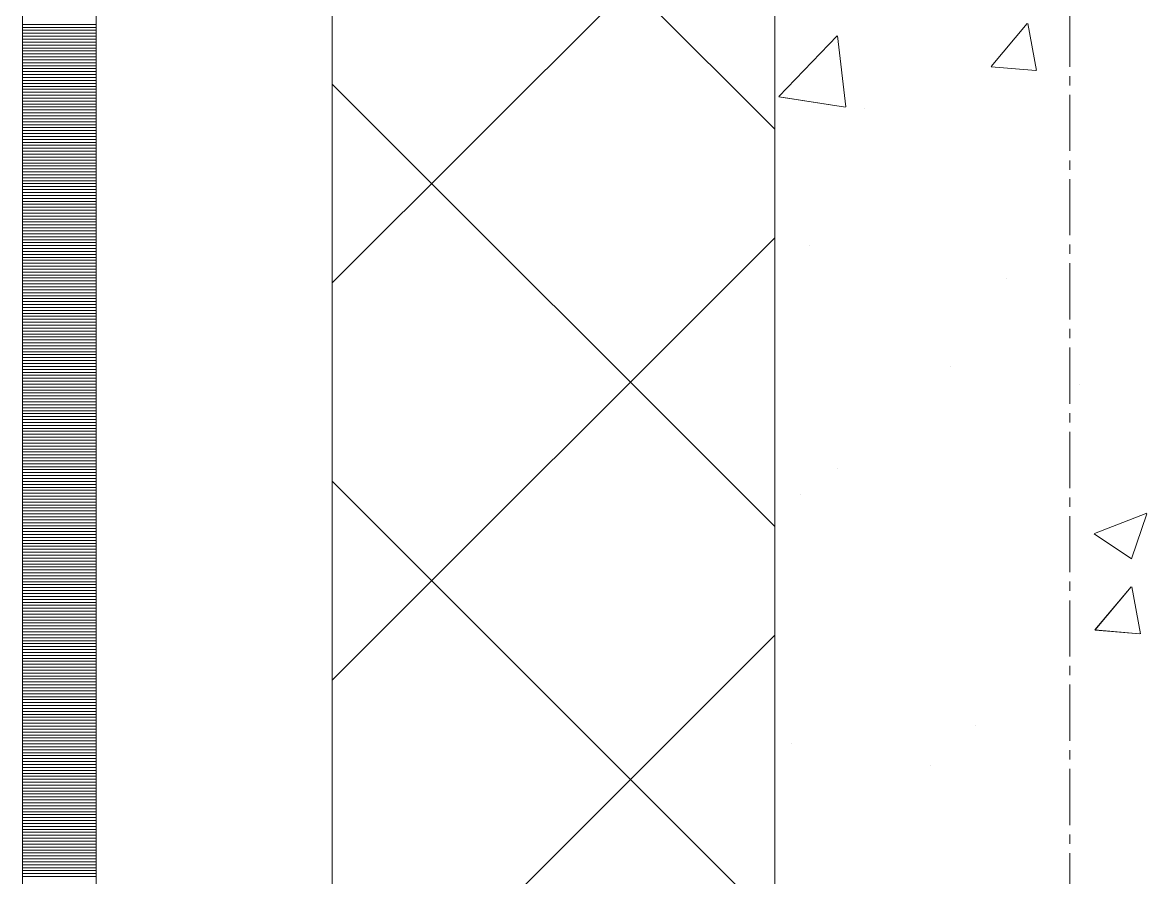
# Model space of a CAD drawing. Header units: millimetres. Extents: x 470010 to 1231400, y -134005 to 421770.
# Drawn here: x 672518.6 to 672899.9, y -16830.8 to -16540.8 of the extents above; entities that cross this region are included whole.
import ezdxf
from ezdxf.enums import TextEntityAlignment as Align

# ---------------------------------------------------------------- set-up
doc = ezdxf.new("R2010")
doc.units = ezdxf.units.MM
doc.linetypes.add('CENTER2', pattern=[28.575, 19.05, -3.175, 3.175, -3.175])
doc.linetypes.add('DASHED', pattern=[19.05, 12.7, -6.35])
doc.layers.get('Defpoints').update_dxf_attribs({"color": 140})
doc.layers.add('АР_Делит', color=120, linetype='Continuous', lineweight=0, plot=False)
for name, color, linetype, lineweight in [('АР_Стены ПЕНОблок', 52, 'Continuous', 20), ('АР_Тонкая', 254, 'Continuous', 5), ('АР_Утеплитель', 31, 'Continuous', 0), ('АР_Штриховка', 8, 'Continuous', 0)]:
    doc.layers.add(name, color=color, linetype=linetype, lineweight=lineweight)
doc.layers.add('РД_Оси_100', color=7, linetype='Continuous', lineweight=0, true_color=0x525252)
doc.styles.add('style1', font='ARIALN.TTF')

# ---------------------------------------------------------------- blocks, each defined once
blk = doc.blocks.new('СОШ_2200_АР_ОСИ_М100_28.05.24')
at = {"layer": 'АР_Делит', "color": 251, "linetype": 'DASHED', "true_color": 0x636466}
blk.add_lwpolyline([(-355, 13145), (-355, 100855), (37145, 100855), (37145, 129155), (72745, 129155), (72745, 135155), (114955, 135155), (114955, -355)], dxfattribs=at)
at = {"layer": 'РД_Оси_100', "color": 251, "linetype": 'CENTER2', "true_color": 0x636466}
blk.add_line((0, -6155), (0, 139938.679), dxfattribs=at)
blk = doc.blocks.new('A$C9108343f')
at = {"layer": 'АР_Стены ПЕНОблок', "color": 18, "linetype": 'Continuous', "lineweight": 20, "true_color": 0x000000}
blk.add_line((7054.96, 97555), (7054.96, 21355), dxfattribs=at)
at = {"layer": 'АР_Тонкая', "color": 18, "linetype": 'Continuous', "lineweight": 5, "true_color": 0x000000}
for p, q in [((6799.96, 97555), (6799.96, 21355)), ((6824.96, 97555), (6824.96, 21355)), ((6824.96, 21355), (6824.96, 97555)), ((6904.96, 21355), (6904.96, 97555))]:
    blk.add_line(p, q, dxfattribs=at)
at = {"layer": 'АР_Утеплитель', "color": 18, "linetype": 'Continuous', "lineweight": 0, "true_color": 0x000000}
for p, q in [((6904.96, 97555), (6904.96, 21355)), ((7054.96, 21355), (7054.96, 97555))]:
    blk.add_line(p, q, dxfattribs=at)
at = {"layer": 'АР_Штриховка', "color": 18, "linetype": 'Continuous', "lineweight": 0, "true_color": 0x000000}
for p, q in [((7054.96, 83789.21), (6904.96, 83939.21)), ((6904.96, 83737.07), (7054.96, 83887.07)), ((6799.96, 83824.75), (6824.96, 83824.75)), ((6799.96, 83823.75), (6824.96, 83823.75)), ((7128.23, 83810.43), (7140.48, 83825.02)), ((7143.69, 83809.14), (7140.75, 83825.07)), ((6799.96, 83822.75), (6824.96, 83822.75)), ((6799.96, 83821.75), (6824.96, 83821.75)), ((6799.96, 83820.75), (6824.96, 83820.75)), ((6799.96, 83819.75), (6824.96, 83819.75)), ((7056.31, 83800.31), (7076.09, 83820.92)), ((7078.98, 83796.81), (7076.17, 83820.93)), ((6799.96, 83818.75), (6824.96, 83818.75)), ((6799.96, 83817.75), (6824.96, 83817.75)), ((6799.96, 83816.75), (6824.96, 83816.75)), ((6799.96, 83815.75), (6824.96, 83815.75)), ((6799.96, 83814.75), (6824.96, 83814.75)), ((6799.96, 83813.75), (6824.96, 83813.75)), ((6799.96, 83812.75), (6824.96, 83812.75)), ((6799.96, 83811.75), (6824.96, 83811.75)), ((6799.96, 83810.75), (6824.96, 83810.75)), ((6799.96, 83809.75), (6824.96, 83809.75)), ((6799.96, 83808.75), (6824.96, 83808.75)), ((7128.23, 83810.42), (7143.41, 83809.09)), ((6799.96, 83807.75), (6824.96, 83807.75)), ((6799.96, 83806.75), (6824.96, 83806.75)), ((6799.96, 83805.75), (6824.96, 83805.75)), ((6799.96, 83804.75), (6824.96, 83804.75)), ((7054.96, 83654.5), (6904.96, 83804.5)), ((6799.96, 83803.75), (6824.96, 83803.75)), ((6799.96, 83802.75), (6824.96, 83802.75)), ((6799.96, 83801.75), (6824.96, 83801.75)), ((6799.96, 83800.75), (6824.96, 83800.75)), ((6799.96, 83799.75), (6824.96, 83799.75)), ((6799.96, 83798.75), (6824.96, 83798.75)), ((6799.96, 83797.75), (6824.96, 83797.75)), ((6799.96, 83796.75), (6824.96, 83796.75)), ((7056.37, 83800.18), (7078.96, 83796.68)), ((6799.96, 83795.75), (6824.96, 83795.75)), ((6799.96, 83794.75), (6824.96, 83794.75)), ((6799.96, 83793.75), (6824.96, 83793.75)), ((6799.96, 83792.75), (6824.96, 83792.75)), ((7085.26, 83796.38), (7085.26, 83796.38)), ((6799.96, 83791.75), (6824.96, 83791.75)), ((6799.96, 83790.75), (6824.96, 83790.75)), ((6799.96, 83789.75), (6824.96, 83789.75)), ((6799.96, 83788.75), (6824.96, 83788.75)), ((6799.96, 83787.75), (6824.96, 83787.75)), ((6799.96, 83786.75), (6824.96, 83786.75)), ((6799.96, 83785.75), (6824.96, 83785.75)), ((6799.96, 83784.75), (6824.96, 83784.75)), ((6799.96, 83783.75), (6824.96, 83783.75)), ((6799.96, 83782.75), (6824.96, 83782.75)), ((6799.96, 83781.75), (6824.96, 83781.75)), ((6799.96, 83780.75), (6824.96, 83780.75)), ((6799.96, 83779.75), (6824.96, 83779.75)), ((6799.96, 83778.75), (6824.96, 83778.75)), ((6799.96, 83777.75), (6824.96, 83777.75)), ((6799.96, 83776.75), (6824.96, 83776.75)), ((6799.96, 83775.75), (6824.96, 83775.75)), ((6799.96, 83774.75), (6824.96, 83774.75)), ((6799.96, 83773.75), (6824.96, 83773.75)), ((6799.96, 83772.75), (6824.96, 83772.75)), ((6799.96, 83771.75), (6824.96, 83771.75)), ((6799.96, 83770.75), (6824.96, 83770.75)), ((6799.96, 83769.75), (6824.96, 83769.75)), ((6799.96, 83768.75), (6824.96, 83768.75)), ((6799.96, 83767.75), (6824.96, 83767.75)), ((6799.96, 83766.75), (6824.96, 83766.75)), ((6799.96, 83765.75), (6824.96, 83765.75)), ((6799.96, 83764.75), (6824.96, 83764.75)), ((6799.96, 83763.75), (6824.96, 83763.75)), ((6799.96, 83762.75), (6824.96, 83762.75)), ((6799.96, 83761.75), (6824.96, 83761.75)), ((6799.96, 83760.75), (6824.96, 83760.75)), ((6799.96, 83759.75), (6824.96, 83759.75)), ((6799.96, 83758.75), (6824.96, 83758.75)), ((6799.96, 83757.75), (6824.96, 83757.75)), ((6799.96, 83756.75), (6824.96, 83756.75)), ((6799.96, 83755.75), (6824.96, 83755.75)), ((6799.96, 83754.75), (6824.96, 83754.75)), ((6799.96, 83753.75), (6824.96, 83753.75)), ((6799.96, 83752.75), (6824.96, 83752.75)), ((6799.96, 83751.75), (6824.96, 83751.75)), ((6904.96, 83602.37), (7054.96, 83752.37)), ((6799.96, 83750.75), (6824.96, 83750.75)), ((6799.96, 83749.75), (6824.96, 83749.75)), ((6799.96, 83748.75), (6824.96, 83748.75)), ((6799.96, 83747.75), (6824.96, 83747.75)), ((7066.78, 83749.84), (7066.78, 83749.84)), ((6799.96, 83746.75), (6824.96, 83746.75)), ((6799.96, 83745.75), (6824.96, 83745.75)), ((6799.96, 83744.75), (6824.96, 83744.75)), ((6799.96, 83743.75), (6824.96, 83743.75)), ((6799.96, 83742.75), (6824.96, 83742.75)), ((6799.96, 83741.75), (6824.96, 83741.75)), ((6799.96, 83740.75), (6824.96, 83740.75)), ((6799.96, 83739.75), (6824.96, 83739.75)), ((6799.96, 83738.75), (6824.96, 83738.75)), ((6799.96, 83737.75), (6824.96, 83737.75)), ((6799.96, 83736.75), (6824.96, 83736.75)), ((6799.96, 83735.75), (6824.96, 83735.75)), ((7133.37, 83738.57), (7133.37, 83738.57)), ((6799.96, 83734.75), (6824.96, 83734.75)), ((6799.96, 83733.75), (6824.96, 83733.75)), ((6799.96, 83732.75), (6824.96, 83732.75)), ((6799.96, 83731.75), (6824.96, 83731.75)), ((6799.96, 83730.75), (6824.96, 83730.75)), ((6799.96, 83729.75), (6824.96, 83729.75)), ((6799.96, 83728.75), (6824.96, 83728.75)), ((6799.96, 83727.75), (6824.96, 83727.75)), ((6799.96, 83726.75), (6824.96, 83726.75)), ((6799.96, 83725.75), (6824.96, 83725.75)), ((6799.96, 83724.75), (6824.96, 83724.75)), ((6799.96, 83723.75), (6824.96, 83723.75)), ((6799.96, 83722.75), (6824.96, 83722.75)), ((6799.96, 83721.75), (6824.96, 83721.75)), ((6799.96, 83720.75), (6824.96, 83720.75)), ((6799.96, 83719.75), (6824.96, 83719.75)), ((6799.96, 83718.75), (6824.96, 83718.75)), ((6799.96, 83717.75), (6824.96, 83717.75)), ((6799.96, 83716.75), (6824.96, 83716.75)), ((6799.96, 83715.75), (6824.96, 83715.75)), ((6799.96, 83714.75), (6824.96, 83714.75)), ((6799.96, 83713.75), (6824.96, 83713.75)), ((6799.96, 83712.75), (6824.96, 83712.75)), ((6799.96, 83711.75), (6824.96, 83711.75)), ((6799.96, 83710.75), (6824.96, 83710.75)), ((6799.96, 83709.75), (6824.96, 83709.75)), ((7114.64, 83708.87), (7114.64, 83708.87)), ((6799.96, 83708.75), (6824.96, 83708.75)), ((6799.96, 83707.75), (6824.96, 83707.75)), ((6799.96, 83706.75), (6824.96, 83706.75)), ((6799.96, 83705.75), (6824.96, 83705.75)), ((6799.96, 83704.75), (6824.96, 83704.75)), ((6799.96, 83703.75), (6824.96, 83703.75)), ((6799.96, 83702.75), (6824.96, 83702.75)), ((6799.96, 83701.75), (6824.96, 83701.75)), ((7158.37, 83702.48), (7158.37, 83702.48)), ((6799.96, 83700.75), (6824.96, 83700.75)), ((6799.96, 83699.75), (6824.96, 83699.75)), ((6799.96, 83698.75), (6824.96, 83698.75)), ((6799.96, 83697.75), (6824.96, 83697.75)), ((6799.96, 83696.75), (6824.96, 83696.75)), ((6799.96, 83695.75), (6824.96, 83695.75)), ((6799.96, 83694.75), (6824.96, 83694.75)), ((6799.96, 83693.75), (6824.96, 83693.75)), ((6799.96, 83692.75), (6824.96, 83692.75)), ((6799.96, 83691.75), (6824.96, 83691.75)), ((6799.96, 83690.75), (6824.96, 83690.75)), ((6799.96, 83689.75), (6824.96, 83689.75)), ((6799.96, 83688.75), (6824.96, 83688.75)), ((6799.96, 83687.75), (6824.96, 83687.75)), ((6799.96, 83686.75), (6824.96, 83686.75)), ((6799.96, 83685.75), (6824.96, 83685.75)), ((6799.96, 83684.75), (6824.96, 83684.75)), ((6799.96, 83683.75), (6824.96, 83683.75)), ((6799.96, 83682.75), (6824.96, 83682.75)), ((6799.96, 83681.75), (6824.96, 83681.75)), ((6799.96, 83680.75), (6824.96, 83680.75)), ((6799.96, 83679.75), (6824.96, 83679.75)), ((6799.96, 83678.75), (6824.96, 83678.75)), ((6799.96, 83677.75), (6824.96, 83677.75)), ((6799.96, 83676.75), (6824.96, 83676.75)), ((6799.96, 83675.75), (6824.96, 83675.75)), ((6799.96, 83674.75), (6824.96, 83674.75)), ((6799.96, 83673.75), (6824.96, 83673.75)), ((6799.96, 83672.75), (6824.96, 83672.75)), ((6799.96, 83671.75), (6824.96, 83671.75)), ((6799.96, 83670.75), (6824.96, 83670.75)), ((7076.33, 83674.09), (7076.33, 83674.09)), ((6799.96, 83669.75), (6824.96, 83669.75)), ((6799.96, 83668.75), (6824.96, 83668.75)), ((6799.96, 83667.75), (6824.96, 83667.75)), ((7054.96, 83519.8), (6904.96, 83669.8)), ((6799.96, 83666.75), (6824.96, 83666.75)), ((6799.96, 83665.75), (6824.96, 83665.75)), ((6799.96, 83664.75), (6824.96, 83664.75)), ((6799.96, 83663.75), (6824.96, 83663.75)), ((7063.69, 83665.28), (7063.69, 83665.28)), ((6799.96, 83662.75), (6824.96, 83662.75)), ((6799.96, 83661.75), (6824.96, 83661.75)), ((6799.96, 83660.75), (6824.96, 83660.75)), ((6799.96, 83659.75), (6824.96, 83659.75)), ((6799.96, 83658.75), (6824.96, 83658.75)), ((6799.96, 83657.75), (6824.96, 83657.75)), ((6799.96, 83656.75), (6824.96, 83656.75)), ((6799.96, 83655.75), (6824.96, 83655.75)), ((7163.29, 83652.15), (7181.08, 83658.98)), ((7175.87, 83643.47), (7181.02, 83658.82)), ((6799.96, 83654.75), (6824.96, 83654.75)), ((6799.96, 83653.75), (6824.96, 83653.75)), ((6799.96, 83652.75), (6824.96, 83652.75)), ((6799.96, 83651.75), (6824.96, 83651.75)), ((7163.22, 83651.99), (7175.86, 83643.47)), ((6799.96, 83650.75), (6824.96, 83650.75)), ((6799.96, 83649.75), (6824.96, 83649.75)), ((6799.96, 83648.75), (6824.96, 83648.75)), ((6799.96, 83647.75), (6824.96, 83647.75)), ((6799.96, 83646.75), (6824.96, 83646.75)), ((6799.96, 83645.75), (6824.96, 83645.75)), ((6799.96, 83644.75), (6824.96, 83644.75)), ((6799.96, 83643.75), (6824.96, 83643.75)), ((6799.96, 83642.75), (6824.96, 83642.75)), ((6799.96, 83641.75), (6824.96, 83641.75)), ((6799.96, 83640.75), (6824.96, 83640.75)), ((6799.96, 83639.75), (6824.96, 83639.75)), ((6799.96, 83638.75), (6824.96, 83638.75)), ((6799.96, 83637.75), (6824.96, 83637.75)), ((6799.96, 83636.75), (6824.96, 83636.75)), ((6799.96, 83635.75), (6824.96, 83635.75)), ((6799.96, 83634.75), (6824.96, 83634.75)), ((6799.96, 83633.75), (6824.96, 83633.75)), ((6799.96, 83632.75), (6824.96, 83632.75)), ((7163.47, 83619.37), (7175.72, 83633.96)), ((7178.93, 83618.09), (7175.99, 83634.01)), ((6799.96, 83631.75), (6824.96, 83631.75)), ((6799.96, 83630.75), (6824.96, 83630.75)), ((6799.96, 83629.75), (6824.96, 83629.75)), ((6799.96, 83628.75), (6824.96, 83628.75)), ((6799.96, 83627.75), (6824.96, 83627.75)), ((6799.96, 83626.75), (6824.96, 83626.75)), ((6799.96, 83625.75), (6824.96, 83625.75)), ((6799.96, 83624.75), (6824.96, 83624.75)), ((6799.96, 83623.75), (6824.96, 83623.75)), ((6799.96, 83622.75), (6824.96, 83622.75)), ((6799.96, 83621.75), (6824.96, 83621.75)), ((6799.96, 83620.75), (6824.96, 83620.75)), ((6799.96, 83619.75), (6824.96, 83619.75)), ((6799.96, 83618.75), (6824.96, 83618.75)), ((6799.96, 83617.75), (6824.96, 83617.75)), ((6904.96, 83467.66), (7054.96, 83617.66)), ((7163.47, 83619.37), (7178.66, 83618.04)), ((6799.96, 83616.75), (6824.96, 83616.75)), ((6799.96, 83615.75), (6824.96, 83615.75)), ((6799.96, 83614.75), (6824.96, 83614.75)), ((6799.96, 83613.75), (6824.96, 83613.75)), ((6799.96, 83612.75), (6824.96, 83612.75)), ((6799.96, 83611.75), (6824.96, 83611.75)), ((6799.96, 83610.75), (6824.96, 83610.75)), ((6799.96, 83609.75), (6824.96, 83609.75)), ((6799.96, 83608.75), (6824.96, 83608.75)), ((6799.96, 83607.75), (6824.96, 83607.75)), ((6799.96, 83606.75), (6824.96, 83606.75)), ((6799.96, 83605.75), (6824.96, 83605.75)), ((6799.96, 83604.75), (6824.96, 83604.75)), ((6799.96, 83603.75), (6824.96, 83603.75)), ((6799.96, 83602.75), (6824.96, 83602.75)), ((6799.96, 83601.75), (6824.96, 83601.75)), ((6799.96, 83600.75), (6824.96, 83600.75)), ((6799.96, 83599.75), (6824.96, 83599.75)), ((6799.96, 83598.75), (6824.96, 83598.75)), ((6799.96, 83597.75), (6824.96, 83597.75)), ((6799.96, 83596.75), (6824.96, 83596.75)), ((6799.96, 83595.75), (6824.96, 83595.75)), ((6799.96, 83594.75), (6824.96, 83594.75)), ((6799.96, 83593.75), (6824.96, 83593.75)), ((6799.96, 83592.75), (6824.96, 83592.75)), ((6799.96, 83591.75), (6824.96, 83591.75)), ((6799.96, 83590.75), (6824.96, 83590.75)), ((6799.96, 83589.75), (6824.96, 83589.75)), ((6799.96, 83588.75), (6824.96, 83588.75)), ((6799.96, 83587.75), (6824.96, 83587.75)), ((7122.88, 83587.02), (7122.88, 83587.02)), ((6799.96, 83586.75), (6824.96, 83586.75)), ((6799.96, 83585.75), (6824.96, 83585.75)), ((6799.96, 83584.75), (6824.96, 83584.75)), ((6799.96, 83583.75), (6824.96, 83583.75)), ((6799.96, 83582.75), (6824.96, 83582.75)), ((6799.96, 83581.75), (6824.96, 83581.75)), ((6799.96, 83580.75), (6824.96, 83580.75)), ((6799.96, 83579.75), (6824.96, 83579.75)), ((7060.6, 83580.73), (7060.6, 83580.73)), ((6799.96, 83578.75), (6824.96, 83578.75)), ((6799.96, 83577.75), (6824.96, 83577.75)), ((6799.96, 83576.75), (6824.96, 83576.75)), ((6799.96, 83575.75), (6824.96, 83575.75)), ((6799.96, 83574.75), (6824.96, 83574.75)), ((6799.96, 83573.75), (6824.96, 83573.75)), ((6799.96, 83572.75), (6824.96, 83572.75)), ((6799.96, 83571.75), (6824.96, 83571.75)), ((7107.83, 83573.37), (7107.83, 83573.37)), ((6799.96, 83570.75), (6824.96, 83570.75)), ((6799.96, 83569.75), (6824.96, 83569.75)), ((6799.96, 83568.75), (6824.96, 83568.75)), ((6799.96, 83567.75), (6824.96, 83567.75)), ((6799.96, 83566.75), (6824.96, 83566.75)), ((6799.96, 83565.75), (6824.96, 83565.75)), ((6799.96, 83564.75), (6824.96, 83564.75)), ((6799.96, 83563.75), (6824.96, 83563.75)), ((6799.96, 83562.75), (6824.96, 83562.75)), ((6799.96, 83561.75), (6824.96, 83561.75)), ((6799.96, 83560.75), (6824.96, 83560.75)), ((6799.96, 83559.75), (6824.96, 83559.75)), ((6799.96, 83558.75), (6824.96, 83558.75)), ((6799.96, 83557.75), (6824.96, 83557.75)), ((6799.96, 83556.75), (6824.96, 83556.75)), ((6799.96, 83555.75), (6824.96, 83555.75)), ((6799.96, 83554.75), (6824.96, 83554.75)), ((6799.96, 83553.75), (6824.96, 83553.75)), ((6799.96, 83552.75), (6824.96, 83552.75)), ((6799.96, 83551.75), (6824.96, 83551.75)), ((6799.96, 83550.75), (6824.96, 83550.75)), ((6799.96, 83549.75), (6824.96, 83549.75)), ((6799.96, 83548.75), (6824.96, 83548.75)), ((6799.96, 83547.75), (6824.96, 83547.75)), ((6799.96, 83546.75), (6824.96, 83546.75)), ((6799.96, 83545.75), (6824.96, 83545.75)), ((6799.96, 83544.75), (6824.96, 83544.75)), ((6799.96, 83543.75), (6824.96, 83543.75)), ((6799.96, 83542.75), (6824.96, 83542.75)), ((6799.96, 83541.75), (6824.96, 83541.75)), ((6799.96, 83540.75), (6824.96, 83540.75)), ((6799.96, 83539.75), (6824.96, 83539.75)), ((6799.96, 83538.75), (6824.96, 83538.75)), ((6799.96, 83537.75), (6824.96, 83537.75)), ((6799.96, 83536.75), (6824.96, 83536.75)), ((6799.96, 83535.75), (6824.96, 83535.75))]:
    blk.add_line(p, q, dxfattribs=at)
at = {"layer": 'РД_Оси_100'}
blk.add_blockref('СОШ_2200_АР_ОСИ_М100_28.05.24', (7154.96, 6755), dxfattribs=at)
at = {"layer": 'Defpoints', "color": 18, "true_color": 0x000000, "style": 'style1'}
for p in [(143949.34, 316089.12), (143974.98, 281639.5), (143890.4, 273244.71), (143839.99, 264276.81), (143967.75, 254892.38), (12251.96, 104178.14), (12382.58, 96023.14)]:
    blk.add_attdef('АР-ПОМЕЩЕНИЕ:НАИМЕНОВАНИЕ', text='', height=100, dxfattribs=at).set_placement(p, align=Align.MIDDLE)
at = {"layer": 'Defpoints', "color": 18, "true_color": 0x000000, "style": 'style1', "flags": 8}
for p in [(143951.3, 279099.09), (143848.34, 269251.11), (143875.33, 260094.25), (144049.74, 250824.7), (163419.28, 238153.36), (155897.46, 237965.97), (183037.2, 237965.97), (143342.94, 237876.19)]:
    blk.add_attdef('АР-ПОМЕЩЕНИЕ:НАИМЕНОВАНИЕ', text='', height=100, dxfattribs=at).set_placement(p, align=Align.MIDDLE)

msp = doc.modelspace()

# ---------------------------------------------------------------- linework, layer by layer
at = {"layer": 'АР_Стены ПЕНОблок', "color": 18, "linetype": 'Continuous', "lineweight": 20, "true_color": 0x000000}
msp.add_line((672773.57, -2811.242), (672773.57, -79011.242), dxfattribs=at)
at = {"layer": 'АР_Тонкая', "color": 18, "linetype": 'Continuous', "lineweight": 5, "true_color": 0x000000}
for p, q in [((672518.57, -2811.242), (672518.57, -79011.242)), ((672543.57, -2811.242), (672543.57, -79011.242)), ((672543.57, -79011.242), (672543.57, -2811.242)), ((672623.57, -79011.242), (672623.57, -2811.242))]:
    msp.add_line(p, q, dxfattribs=at)
at = {"layer": 'АР_Утеплитель', "color": 18, "linetype": 'Continuous', "lineweight": 0, "true_color": 0x000000}
for p, q in [((672623.57, -2811.242), (672623.57, -79011.242)), ((672773.57, -79011.242), (672773.57, -2811.242))]:
    msp.add_line(p, q, dxfattribs=at)
at = {"layer": 'АР_Штриховка', "color": 18, "linetype": 'Continuous', "lineweight": 0, "true_color": 0x000000}
for p, q in [((672773.57, -16577.034), (672623.57, -16427.034)), ((672623.57, -16629.171), (672773.57, -16479.171)), ((672862.3, -16557.098), (672859.363, -16541.176)), ((672518.57, -16541.492), (672543.57, -16541.492)), ((672518.57, -16542.492), (672543.57, -16542.492)), ((672518.57, -16543.492), (672543.57, -16543.492)), ((672518.57, -16544.492), (672543.57, -16544.492)), ((672846.843, -16555.815), (672859.088, -16541.222)), ((672518.57, -16545.492), (672543.57, -16545.492)), ((672518.57, -16546.492), (672543.57, -16546.492)), ((672518.57, -16547.492), (672543.57, -16547.492)), ((672518.57, -16548.492), (672543.57, -16548.492)), ((672774.92, -16565.936), (672794.704, -16545.318)), ((672797.588, -16569.431), (672794.782, -16545.308)), ((672518.57, -16549.492), (672543.57, -16549.492)), ((672518.57, -16550.492), (672543.57, -16550.492)), ((672518.57, -16551.492), (672543.57, -16551.492)), ((672518.57, -16552.492), (672543.57, -16552.492)), ((672518.57, -16553.492), (672543.57, -16553.492)), ((672518.57, -16554.492), (672543.57, -16554.492)), ((672518.57, -16555.492), (672543.57, -16555.492)), ((672846.842, -16555.82), (672862.024, -16557.148)), ((672518.57, -16556.492), (672543.57, -16556.492)), ((672518.57, -16557.492), (672543.57, -16557.492)), ((672518.57, -16558.492), (672543.57, -16558.492)), ((672518.57, -16559.492), (672543.57, -16559.492)), ((672518.57, -16560.492), (672543.57, -16560.492)), ((672518.57, -16561.492), (672543.57, -16561.492)), ((672518.57, -16562.492), (672543.57, -16562.492)), ((672518.57, -16563.492), (672543.57, -16563.492)), ((672773.57, -16711.737), (672623.57, -16561.737)), ((672518.57, -16564.492), (672543.57, -16564.492)), ((672518.57, -16565.492), (672543.57, -16565.492)), ((672518.57, -16566.492), (672543.57, -16566.492)), ((672518.57, -16567.492), (672543.57, -16567.492)), ((672774.978, -16566.058), (672797.568, -16569.561)), ((672518.57, -16568.492), (672543.57, -16568.492)), ((672518.57, -16569.492), (672543.57, -16569.492)), ((672518.57, -16570.492), (672543.57, -16570.492)), ((672518.57, -16571.492), (672543.57, -16571.492)), ((672518.57, -16572.492), (672543.57, -16572.492)), ((672518.57, -16573.492), (672543.57, -16573.492)), ((672518.57, -16574.492), (672543.57, -16574.492)), ((672518.57, -16575.492), (672543.57, -16575.492)), ((672518.57, -16576.492), (672543.57, -16576.492)), ((672518.57, -16577.492), (672543.57, -16577.492)), ((672518.57, -16578.492), (672543.57, -16578.492)), ((672518.57, -16579.492), (672543.57, -16579.492)), ((672518.57, -16580.492), (672543.57, -16580.492)), ((672518.57, -16581.492), (672543.57, -16581.492)), ((672518.57, -16582.492), (672543.57, -16582.492)), ((672518.57, -16583.492), (672543.57, -16583.492)), ((672518.57, -16584.492), (672543.57, -16584.492)), ((672518.57, -16585.492), (672543.57, -16585.492)), ((672518.57, -16586.492), (672543.57, -16586.492)), ((672518.57, -16587.492), (672543.57, -16587.492)), ((672518.57, -16588.492), (672543.57, -16588.492)), ((672518.57, -16589.492), (672543.57, -16589.492)), ((672518.57, -16590.492), (672543.57, -16590.492)), ((672518.57, -16591.492), (672543.57, -16591.492)), ((672518.57, -16592.492), (672543.57, -16592.492)), ((672518.57, -16593.492), (672543.57, -16593.492)), ((672518.57, -16594.492), (672543.57, -16594.492)), ((672518.57, -16595.492), (672543.57, -16595.492)), ((672518.57, -16596.492), (672543.57, -16596.492)), ((672518.57, -16597.492), (672543.57, -16597.492)), ((672518.57, -16598.492), (672543.57, -16598.492)), ((672518.57, -16599.492), (672543.57, -16599.492)), ((672518.57, -16600.492), (672543.57, -16600.492)), ((672518.57, -16601.492), (672543.57, -16601.492)), ((672518.57, -16602.492), (672543.57, -16602.492)), ((672518.57, -16603.492), (672543.57, -16603.492)), ((672518.57, -16604.492), (672543.57, -16604.492)), ((672518.57, -16605.492), (672543.57, -16605.492)), ((672518.57, -16606.492), (672543.57, -16606.492)), ((672518.57, -16607.492), (672543.57, -16607.492)), ((672518.57, -16608.492), (672543.57, -16608.492)), ((672518.57, -16609.492), (672543.57, -16609.492)), ((672518.57, -16610.492), (672543.57, -16610.492)), ((672518.57, -16611.492), (672543.57, -16611.492)), ((672518.57, -16612.492), (672543.57, -16612.492)), ((672518.57, -16613.492), (672543.57, -16613.492)), ((672518.57, -16614.492), (672543.57, -16614.492)), ((672518.57, -16615.492), (672543.57, -16615.492)), ((672518.57, -16616.492), (672543.57, -16616.492)), ((672623.57, -16763.874), (672773.57, -16613.874)), ((672518.57, -16617.492), (672543.57, -16617.492)), ((672518.57, -16618.492), (672543.57, -16618.492)), ((672518.57, -16619.492), (672543.57, -16619.492)), ((672518.57, -16620.492), (672543.57, -16620.492)), ((672518.57, -16621.492), (672543.57, -16621.492)), ((672518.57, -16622.492), (672543.57, -16622.492)), ((672518.57, -16623.492), (672543.57, -16623.492)), ((672518.57, -16624.492), (672543.57, -16624.492)), ((672518.57, -16625.492), (672543.57, -16625.492)), ((672518.57, -16626.492), (672543.57, -16626.492)), ((672518.57, -16627.492), (672543.57, -16627.492)), ((672518.57, -16628.492), (672543.57, -16628.492)), ((672518.57, -16629.492), (672543.57, -16629.492)), ((672518.57, -16630.492), (672543.57, -16630.492)), ((672518.57, -16631.492), (672543.57, -16631.492)), ((672518.57, -16632.492), (672543.57, -16632.492)), ((672518.57, -16633.492), (672543.57, -16633.492)), ((672518.57, -16634.492), (672543.57, -16634.492)), ((672518.57, -16635.492), (672543.57, -16635.492)), ((672518.57, -16636.492), (672543.57, -16636.492)), ((672518.57, -16637.492), (672543.57, -16637.492)), ((672518.57, -16638.492), (672543.57, -16638.492)), ((672518.57, -16639.492), (672543.57, -16639.492)), ((672518.57, -16640.492), (672543.57, -16640.492)), ((672518.57, -16641.492), (672543.57, -16641.492)), ((672518.57, -16642.492), (672543.57, -16642.492)), ((672518.57, -16643.492), (672543.57, -16643.492)), ((672518.57, -16644.492), (672543.57, -16644.492)), ((672518.57, -16645.492), (672543.57, -16645.492)), ((672518.57, -16646.492), (672543.57, -16646.492)), ((672518.57, -16647.492), (672543.57, -16647.492)), ((672518.57, -16648.492), (672543.57, -16648.492)), ((672518.57, -16649.492), (672543.57, -16649.492)), ((672518.57, -16650.492), (672543.57, -16650.492)), ((672518.57, -16651.492), (672543.57, -16651.492)), ((672518.57, -16652.492), (672543.57, -16652.492)), ((672518.57, -16653.492), (672543.57, -16653.492)), ((672518.57, -16654.492), (672543.57, -16654.492)), ((672518.57, -16655.492), (672543.57, -16655.492)), ((672518.57, -16656.492), (672543.57, -16656.492)), ((672518.57, -16657.492), (672543.57, -16657.492)), ((672518.57, -16658.492), (672543.57, -16658.492)), ((672518.57, -16659.492), (672543.57, -16659.492)), ((672518.57, -16660.492), (672543.57, -16660.492)), ((672518.57, -16661.492), (672543.57, -16661.492)), ((672518.57, -16662.492), (672543.57, -16662.492)), ((672518.57, -16663.492), (672543.57, -16663.492)), ((672518.57, -16664.492), (672543.57, -16664.492)), ((672518.57, -16665.492), (672543.57, -16665.492)), ((672518.57, -16666.492), (672543.57, -16666.492)), ((672518.57, -16667.492), (672543.57, -16667.492)), ((672518.57, -16668.492), (672543.57, -16668.492)), ((672518.57, -16669.492), (672543.57, -16669.492)), ((672518.57, -16670.492), (672543.57, -16670.492)), ((672518.57, -16671.492), (672543.57, -16671.492)), ((672518.57, -16672.492), (672543.57, -16672.492)), ((672518.57, -16673.492), (672543.57, -16673.492)), ((672518.57, -16674.492), (672543.57, -16674.492)), ((672518.57, -16675.492), (672543.57, -16675.492)), ((672518.57, -16676.492), (672543.57, -16676.492)), ((672518.57, -16677.492), (672543.57, -16677.492)), ((672518.57, -16678.492), (672543.57, -16678.492)), ((672518.57, -16679.492), (672543.57, -16679.492)), ((672518.57, -16680.492), (672543.57, -16680.492)), ((672518.57, -16681.492), (672543.57, -16681.492)), ((672518.57, -16682.492), (672543.57, -16682.492)), ((672518.57, -16683.492), (672543.57, -16683.492)), ((672518.57, -16684.492), (672543.57, -16684.492)), ((672518.57, -16685.492), (672543.57, -16685.492)), ((672518.57, -16686.492), (672543.57, -16686.492)), ((672518.57, -16687.492), (672543.57, -16687.492)), ((672518.57, -16688.492), (672543.57, -16688.492)), ((672518.57, -16689.492), (672543.57, -16689.492)), ((672518.57, -16690.492), (672543.57, -16690.492)), ((672518.57, -16691.492), (672543.57, -16691.492)), ((672518.57, -16692.492), (672543.57, -16692.492)), ((672518.57, -16693.492), (672543.57, -16693.492)), ((672518.57, -16694.492), (672543.57, -16694.492)), ((672518.57, -16695.492), (672543.57, -16695.492)), ((672518.57, -16696.492), (672543.57, -16696.492)), ((672518.57, -16697.492), (672543.57, -16697.492)), ((672773.57, -16846.441), (672623.57, -16696.441)), ((672518.57, -16698.492), (672543.57, -16698.492)), ((672518.57, -16699.492), (672543.57, -16699.492)), ((672518.57, -16700.492), (672543.57, -16700.492)), ((672518.57, -16701.492), (672543.57, -16701.492)), ((672518.57, -16702.492), (672543.57, -16702.492)), ((672518.57, -16703.492), (672543.57, -16703.492)), ((672518.57, -16704.492), (672543.57, -16704.492)), ((672518.57, -16705.492), (672543.57, -16705.492)), ((672518.57, -16706.492), (672543.57, -16706.492)), ((672518.57, -16707.492), (672543.57, -16707.492)), ((672518.57, -16708.492), (672543.57, -16708.492)), ((672881.906, -16714.09), (672899.691, -16707.263)), ((672894.484, -16722.776), (672899.634, -16707.427)), ((672518.57, -16709.492), (672543.57, -16709.492)), ((672518.57, -16710.492), (672543.57, -16710.492)), ((672518.57, -16711.492), (672543.57, -16711.492)), ((672518.57, -16712.492), (672543.57, -16712.492)), ((672518.57, -16713.492), (672543.57, -16713.492)), ((672518.57, -16714.492), (672543.57, -16714.492)), ((672518.57, -16715.492), (672543.57, -16715.492)), ((672518.57, -16716.492), (672543.57, -16716.492)), ((672881.834, -16714.249), (672894.468, -16722.771)), ((672518.57, -16717.492), (672543.57, -16717.492)), ((672518.57, -16718.492), (672543.57, -16718.492)), ((672518.57, -16719.492), (672543.57, -16719.492)), ((672518.57, -16720.492), (672543.57, -16720.492)), ((672518.57, -16721.492), (672543.57, -16721.492)), ((672518.57, -16722.492), (672543.57, -16722.492)), ((672518.57, -16723.492), (672543.57, -16723.492)), ((672518.57, -16724.492), (672543.57, -16724.492)), ((672518.57, -16725.492), (672543.57, -16725.492)), ((672518.57, -16726.492), (672543.57, -16726.492)), ((672518.57, -16727.492), (672543.57, -16727.492)), ((672518.57, -16728.492), (672543.57, -16728.492)), ((672518.57, -16729.492), (672543.57, -16729.492)), ((672518.57, -16730.492), (672543.57, -16730.492)), ((672518.57, -16731.492), (672543.57, -16731.492)), ((672518.57, -16732.492), (672543.57, -16732.492)), ((672518.57, -16733.492), (672543.57, -16733.492)), ((672518.57, -16734.492), (672543.57, -16734.492)), ((672518.57, -16735.492), (672543.57, -16735.492)), ((672882.086, -16746.872), (672894.331, -16732.279)), ((672897.543, -16748.154), (672894.606, -16732.233)), ((672518.57, -16736.492), (672543.57, -16736.492)), ((672518.57, -16737.492), (672543.57, -16737.492)), ((672518.57, -16738.492), (672543.57, -16738.492)), ((672518.57, -16739.492), (672543.57, -16739.492)), ((672518.57, -16740.492), (672543.57, -16740.492)), ((672518.57, -16741.492), (672543.57, -16741.492)), ((672518.57, -16742.492), (672543.57, -16742.492)), ((672518.57, -16743.492), (672543.57, -16743.492)), ((672518.57, -16744.492), (672543.57, -16744.492)), ((672518.57, -16745.492), (672543.57, -16745.492)), ((672518.57, -16746.492), (672543.57, -16746.492)), ((672882.086, -16746.877), (672897.268, -16748.205)), ((672518.57, -16747.492), (672543.57, -16747.492)), ((672518.57, -16748.492), (672543.57, -16748.492)), ((672518.57, -16749.492), (672543.57, -16749.492)), ((672518.57, -16750.492), (672543.57, -16750.492)), ((672623.57, -16898.578), (672773.57, -16748.578)), ((672518.57, -16751.492), (672543.57, -16751.492)), ((672518.57, -16752.492), (672543.57, -16752.492)), ((672518.57, -16753.492), (672543.57, -16753.492)), ((672518.57, -16754.492), (672543.57, -16754.492)), ((672518.57, -16755.492), (672543.57, -16755.492)), ((672518.57, -16756.492), (672543.57, -16756.492)), ((672518.57, -16757.492), (672543.57, -16757.492)), ((672518.57, -16758.492), (672543.57, -16758.492)), ((672518.57, -16759.492), (672543.57, -16759.492)), ((672518.57, -16760.492), (672543.57, -16760.492)), ((672518.57, -16761.492), (672543.57, -16761.492)), ((672518.57, -16762.492), (672543.57, -16762.492)), ((672518.57, -16763.492), (672543.57, -16763.492)), ((672518.57, -16764.492), (672543.57, -16764.492)), ((672518.57, -16765.492), (672543.57, -16765.492)), ((672518.57, -16766.492), (672543.57, -16766.492)), ((672518.57, -16767.492), (672543.57, -16767.492)), ((672518.57, -16768.492), (672543.57, -16768.492)), ((672518.57, -16769.492), (672543.57, -16769.492)), ((672518.57, -16770.492), (672543.57, -16770.492)), ((672518.57, -16771.492), (672543.57, -16771.492)), ((672518.57, -16772.492), (672543.57, -16772.492)), ((672518.57, -16773.492), (672543.57, -16773.492)), ((672518.57, -16774.492), (672543.57, -16774.492)), ((672518.57, -16775.492), (672543.57, -16775.492)), ((672518.57, -16776.492), (672543.57, -16776.492)), ((672518.57, -16777.492), (672543.57, -16777.492)), ((672518.57, -16778.492), (672543.57, -16778.492)), ((672518.57, -16779.492), (672543.57, -16779.492)), ((672518.57, -16780.492), (672543.57, -16780.492)), ((672518.57, -16781.492), (672543.57, -16781.492)), ((672518.57, -16782.492), (672543.57, -16782.492)), ((672518.57, -16783.492), (672543.57, -16783.492)), ((672518.57, -16784.492), (672543.57, -16784.492)), ((672518.57, -16785.492), (672543.57, -16785.492)), ((672518.57, -16786.492), (672543.57, -16786.492)), ((672518.57, -16787.492), (672543.57, -16787.492)), ((672518.57, -16788.492), (672543.57, -16788.492)), ((672518.57, -16789.492), (672543.57, -16789.492)), ((672518.57, -16790.492), (672543.57, -16790.492)), ((672518.57, -16791.492), (672543.57, -16791.492)), ((672518.57, -16792.492), (672543.57, -16792.492)), ((672518.57, -16793.492), (672543.57, -16793.492)), ((672518.57, -16794.492), (672543.57, -16794.492)), ((672518.57, -16795.492), (672543.57, -16795.492)), ((672518.57, -16796.492), (672543.57, -16796.492)), ((672518.57, -16797.492), (672543.57, -16797.492)), ((672518.57, -16798.492), (672543.57, -16798.492)), ((672518.57, -16799.492), (672543.57, -16799.492)), ((672518.57, -16800.492), (672543.57, -16800.492)), ((672518.57, -16801.492), (672543.57, -16801.492)), ((672518.57, -16802.492), (672543.57, -16802.492)), ((672518.57, -16803.492), (672543.57, -16803.492)), ((672518.57, -16804.492), (672543.57, -16804.492)), ((672518.57, -16805.492), (672543.57, -16805.492)), ((672518.57, -16806.492), (672543.57, -16806.492)), ((672518.57, -16807.492), (672543.57, -16807.492)), ((672518.57, -16808.492), (672543.57, -16808.492)), ((672518.57, -16809.492), (672543.57, -16809.492)), ((672518.57, -16810.492), (672543.57, -16810.492)), ((672518.57, -16811.492), (672543.57, -16811.492)), ((672518.57, -16812.492), (672543.57, -16812.492)), ((672518.57, -16813.492), (672543.57, -16813.492)), ((672518.57, -16814.492), (672543.57, -16814.492)), ((672518.57, -16815.492), (672543.57, -16815.492)), ((672518.57, -16816.492), (672543.57, -16816.492)), ((672518.57, -16817.492), (672543.57, -16817.492)), ((672518.57, -16818.492), (672543.57, -16818.492)), ((672518.57, -16819.492), (672543.57, -16819.492)), ((672518.57, -16820.492), (672543.57, -16820.492)), ((672518.57, -16821.492), (672543.57, -16821.492)), ((672518.57, -16822.492), (672543.57, -16822.492)), ((672518.57, -16823.492), (672543.57, -16823.492)), ((672518.57, -16824.492), (672543.57, -16824.492)), ((672518.57, -16825.492), (672543.57, -16825.492)), ((672518.57, -16826.492), (672543.57, -16826.492)), ((672518.57, -16827.492), (672543.57, -16827.492)), ((672518.57, -16828.492), (672543.57, -16828.492)), ((672518.57, -16829.492), (672543.57, -16829.492)), ((672518.57, -16830.492), (672543.57, -16830.492))]:
    msp.add_line(p, q, dxfattribs=at)

# ---------------------------------------------------------------- block references
msp.add_blockref('A$C9108343f', (665718.612, -100366.242))
at = {"layer": 'РД_Оси_100'}
msp.add_blockref('СОШ_2200_АР_ОСИ_М100_28.05.24', (672873.57, -93611.242), dxfattribs=at)

doc.saveas('drawing.dxf')
